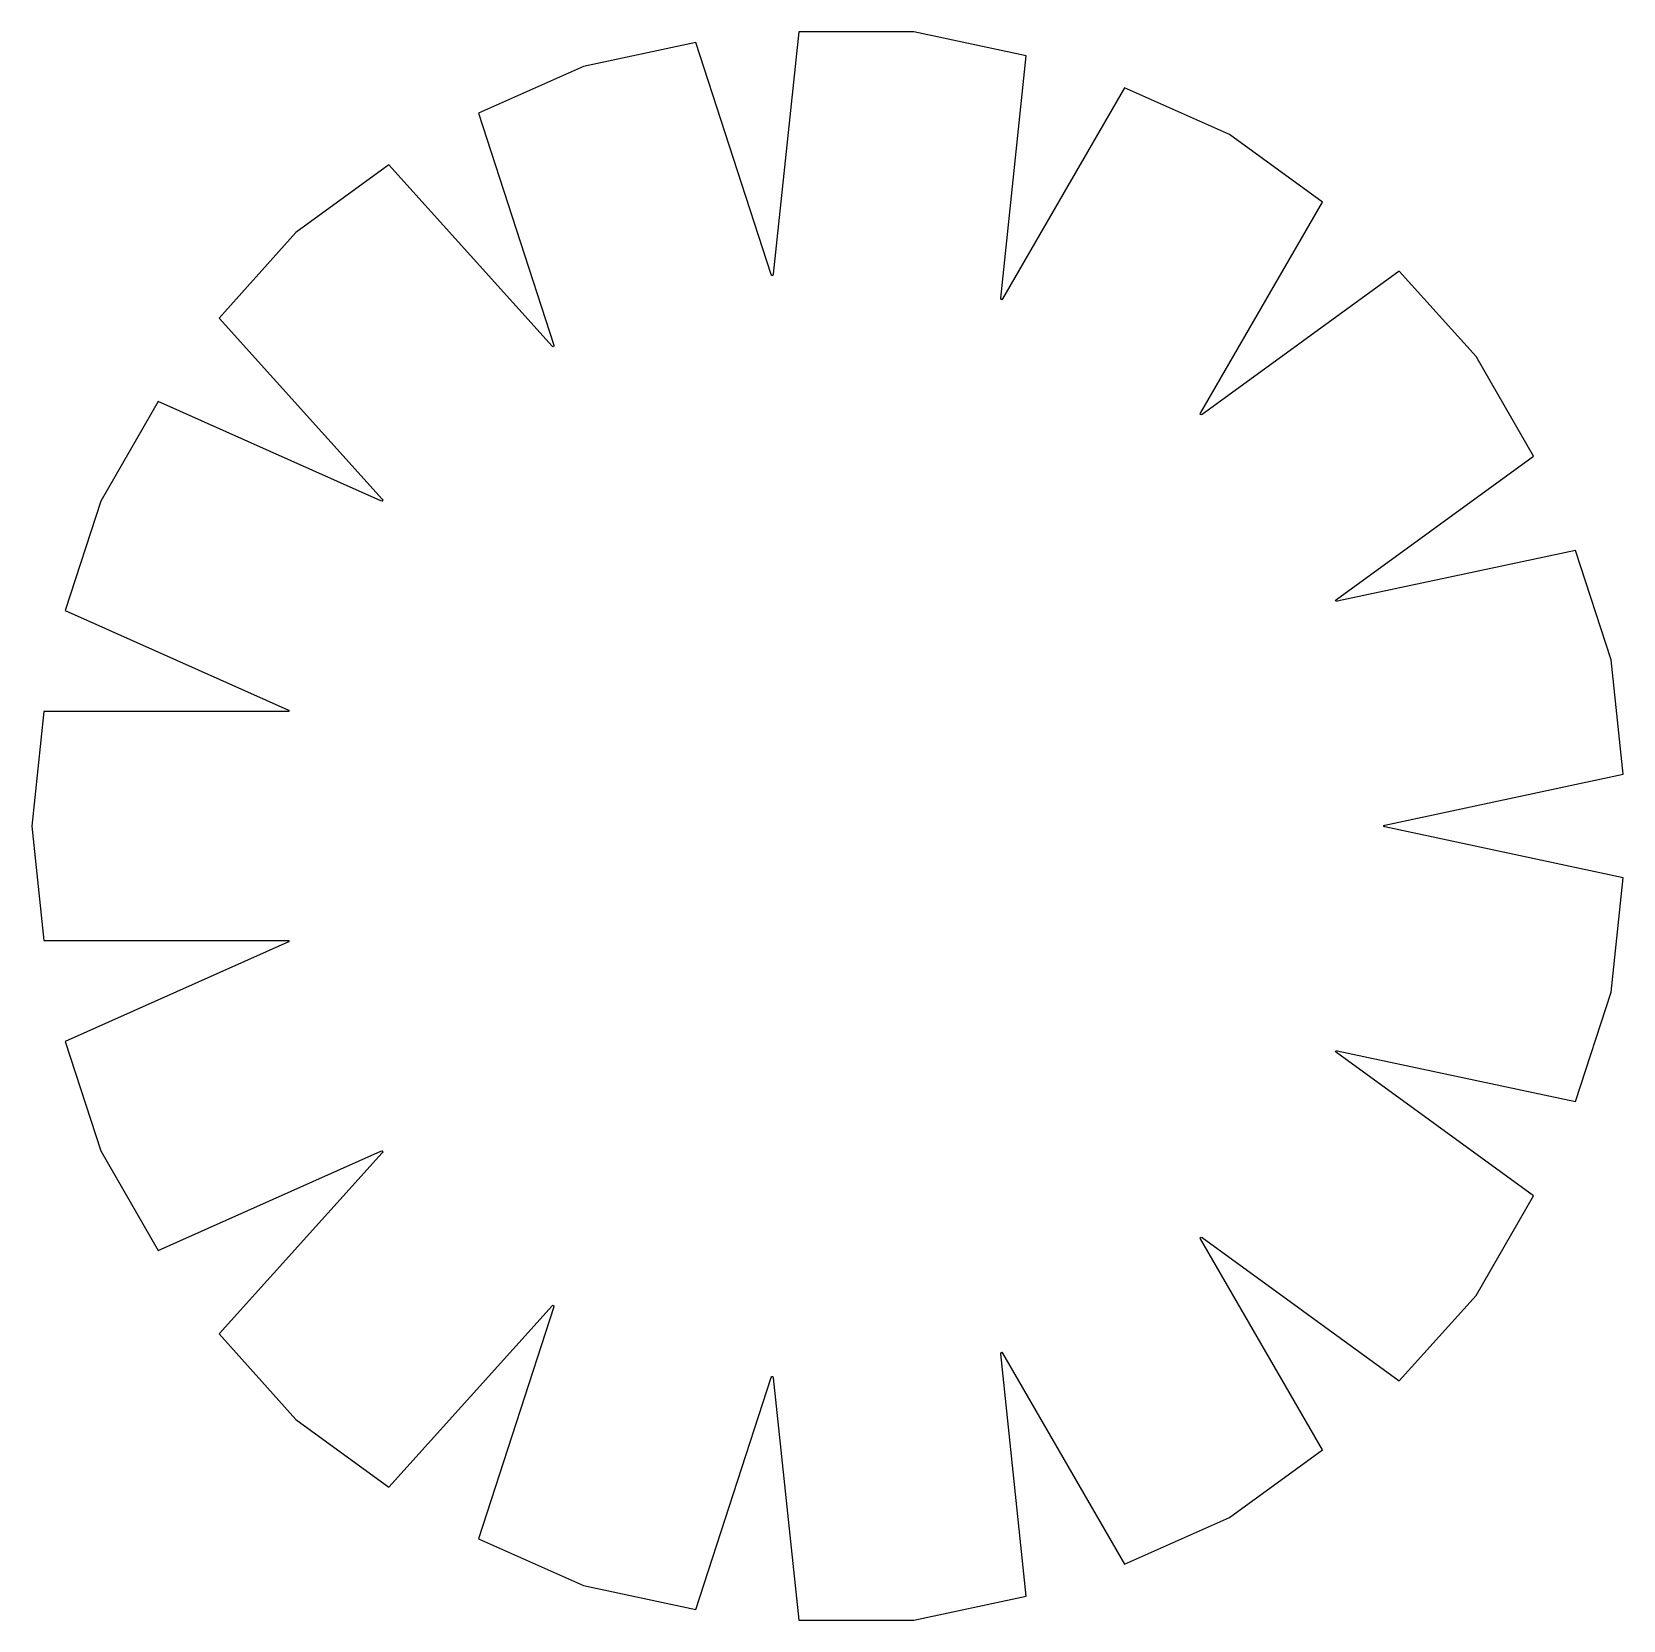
# Model space of a CAD drawing. Header units: metres. Extents: x -78 to 77, y -77 to 77.
import ezdxf

# ---------------------------------------------------------------- set-up
doc = ezdxf.new("R2010")
doc.units = ezdxf.units.M

msp = doc.modelspace()

# ---------------------------------------------------------------- linework, layer by layer
for p, q in [((-13.1011, 76.4193), (-24.0724, 74.0873)), ((-5.7515, 53.812), (-13.1011, 76.4193)), ((-3.07365, 77.4733), (-5.56233, 53.8319)), ((8.14277, 77.4733), (-3.07365, 77.4733)), ((19.1141, 75.1412), (8.14277, 77.4733)), ((16.6331, 51.499), (19.1141, 75.1412)), ((-24.0724, 74.0873), (-34.3191, 69.5252)), ((28.7033, 72.0255), (16.814, 51.4403)), ((38.95, 67.4634), (28.7033, 72.0255)), ((-34.3191, 69.5252), (-26.9768, 46.9155)), ((48.0243, 60.8705), (38.95, 67.4634)), ((-43.051, 64.4838), (-52.1253, 57.891)), ((-27.1416, 46.8204), (-43.051, 64.4838)), ((36.1416, 40.2814), (48.0243, 60.8705)), ((-52.1253, 57.891), (-59.6305, 49.5556)), ((-5.70368, 53.7046), (-5.7515, 53.812)), ((-5.58677, 53.7169), (-5.70368, 53.7046)), ((-5.56233, 53.8319), (-5.58677, 53.7169)), ((55.5172, 54.1239), (36.283, 40.1542)), ((63.0224, 45.7885), (55.5172, 54.1239)), ((16.6331, 51.3815), (16.6331, 51.499)), ((16.7449, 51.3452), (16.6331, 51.3815)), ((16.814, 51.4403), (16.7449, 51.3452)), ((-59.6305, 49.5556), (-43.7268, 31.8869)), ((-27.0542, 46.7417), (-27.1416, 46.8204)), ((-26.9524, 46.8005), (-27.0542, 46.7417)), ((-26.9768, 46.9155), (-26.9524, 46.8005)), ((68.6306, 36.0748), (63.0224, 45.7885)), ((-65.557, 41.3985), (-71.1652, 31.6848)), ((-43.8386, 31.7331), (-65.557, 41.3985)), ((36.0938, 40.1741), (36.1416, 40.2814)), ((36.1811, 40.0954), (36.0938, 40.1741)), ((36.283, 40.1542), (36.1811, 40.0954)), ((49.4009, 22.0988), (68.6306, 36.0748)), ((-71.1652, 31.6848), (-74.6313, 21.0173)), ((-43.7268, 31.6967), (-43.8386, 31.7331)), ((-43.7268, 31.8869), (-43.6577, 31.7918)), ((-43.6577, 31.7918), (-43.7268, 31.6967)), ((72.7316, 26.8638), (49.4783, 21.9251)), ((76.1977, 16.1963), (72.7316, 26.8638)), ((49.3136, 22.0202), (49.4009, 22.0988)), ((49.3614, 21.9128), (49.3136, 22.0202)), ((49.4783, 21.9251), (49.3614, 21.9128)), ((-74.6313, 21.0173), (-52.916, 11.3449)), ((77.3701, 5.04135), (76.1977, 16.1963)), ((-76.7276, 11.155), (-77.9, 0)), ((-52.9556, 11.1588), (-76.7276, 11.155)), ((-52.8386, 11.1711), (-52.9556, 11.1588)), ((-52.916, 11.3449), (-52.8142, 11.2861)), ((-52.8142, 11.2861), (-52.8386, 11.1711)), ((54.1184, 0.09511), (77.3701, 5.04135)), ((-77.9, 0), (-76.7276, -11.155)), ((54.0066, 0.05878), (54.1184, 0.09511)), ((54.0066, -0.05878), (54.0066, 0.05878)), ((54.1184, -0.09511), (54.0066, -0.05878)), ((77.3701, -5.04135), (54.1184, -0.09511)), ((76.1977, -16.1963), (77.3701, -5.04135)), ((-76.7276, -11.155), (-52.9556, -11.1588)), ((-52.916, -11.3449), (-74.6313, -21.0173)), ((-52.9556, -11.1588), (-52.8386, -11.1711)), ((-52.8142, -11.2861), (-52.916, -11.3449)), ((-52.8386, -11.1711), (-52.8142, -11.2861)), ((72.7316, -26.8638), (76.1977, -16.1963)), ((-74.6313, -21.0173), (-71.1652, -31.6848)), ((49.3136, -22.0202), (49.3614, -21.9128)), ((49.4009, -22.0988), (49.3136, -22.0202)), ((49.3614, -21.9128), (49.4783, -21.9251)), ((68.6306, -36.0748), (49.4009, -22.0988)), ((49.4783, -21.9251), (72.7316, -26.8638)), ((-71.1652, -31.6848), (-65.557, -41.3985)), ((-65.557, -41.3985), (-43.8386, -31.7331)), ((-43.7268, -31.8869), (-59.6305, -49.5556)), ((-43.8386, -31.7331), (-43.7268, -31.6967)), ((-43.7268, -31.6967), (-43.6577, -31.7918)), ((-43.6577, -31.7918), (-43.7268, -31.8869)), ((63.0224, -45.7885), (68.6306, -36.0748)), ((36.0938, -40.1741), (36.1811, -40.0954)), ((36.1416, -40.2814), (36.0938, -40.1741)), ((48.0243, -60.8705), (36.1416, -40.2814)), ((36.1811, -40.0954), (36.283, -40.1542)), ((36.283, -40.1542), (55.5172, -54.1239)), ((55.5172, -54.1239), (63.0224, -45.7885)), ((-43.051, -64.4838), (-27.1416, -46.8204)), ((-26.9768, -46.9155), (-34.3191, -69.5252)), ((-27.1416, -46.8204), (-27.0542, -46.7417)), ((-27.0542, -46.7417), (-26.9524, -46.8005)), ((-26.9524, -46.8005), (-26.9768, -46.9155)), ((-59.6305, -49.5556), (-52.1253, -57.891)), ((16.6331, -51.3815), (16.7449, -51.3452)), ((16.6331, -51.499), (16.6331, -51.3815)), ((19.1141, -75.1412), (16.6331, -51.499)), ((16.7449, -51.3452), (16.814, -51.4403)), ((16.814, -51.4403), (28.7033, -72.0255)), ((-13.1011, -76.4193), (-5.7515, -53.812)), ((-5.7515, -53.812), (-5.70368, -53.7046)), ((-5.70368, -53.7046), (-5.58677, -53.7169)), ((-5.58677, -53.7169), (-5.56233, -53.8319)), ((-5.56233, -53.8319), (-3.07365, -77.4733)), ((-52.1253, -57.891), (-43.051, -64.4838)), ((38.95, -67.4634), (48.0243, -60.8705)), ((28.7033, -72.0255), (38.95, -67.4634)), ((-34.3191, -69.5252), (-24.0724, -74.0873)), ((-24.0724, -74.0873), (-13.1011, -76.4193)), ((8.14277, -77.4733), (19.1141, -75.1412)), ((-3.07365, -77.4733), (8.14277, -77.4733))]:
    msp.add_line(p, q)

doc.saveas('drawing.dxf')
